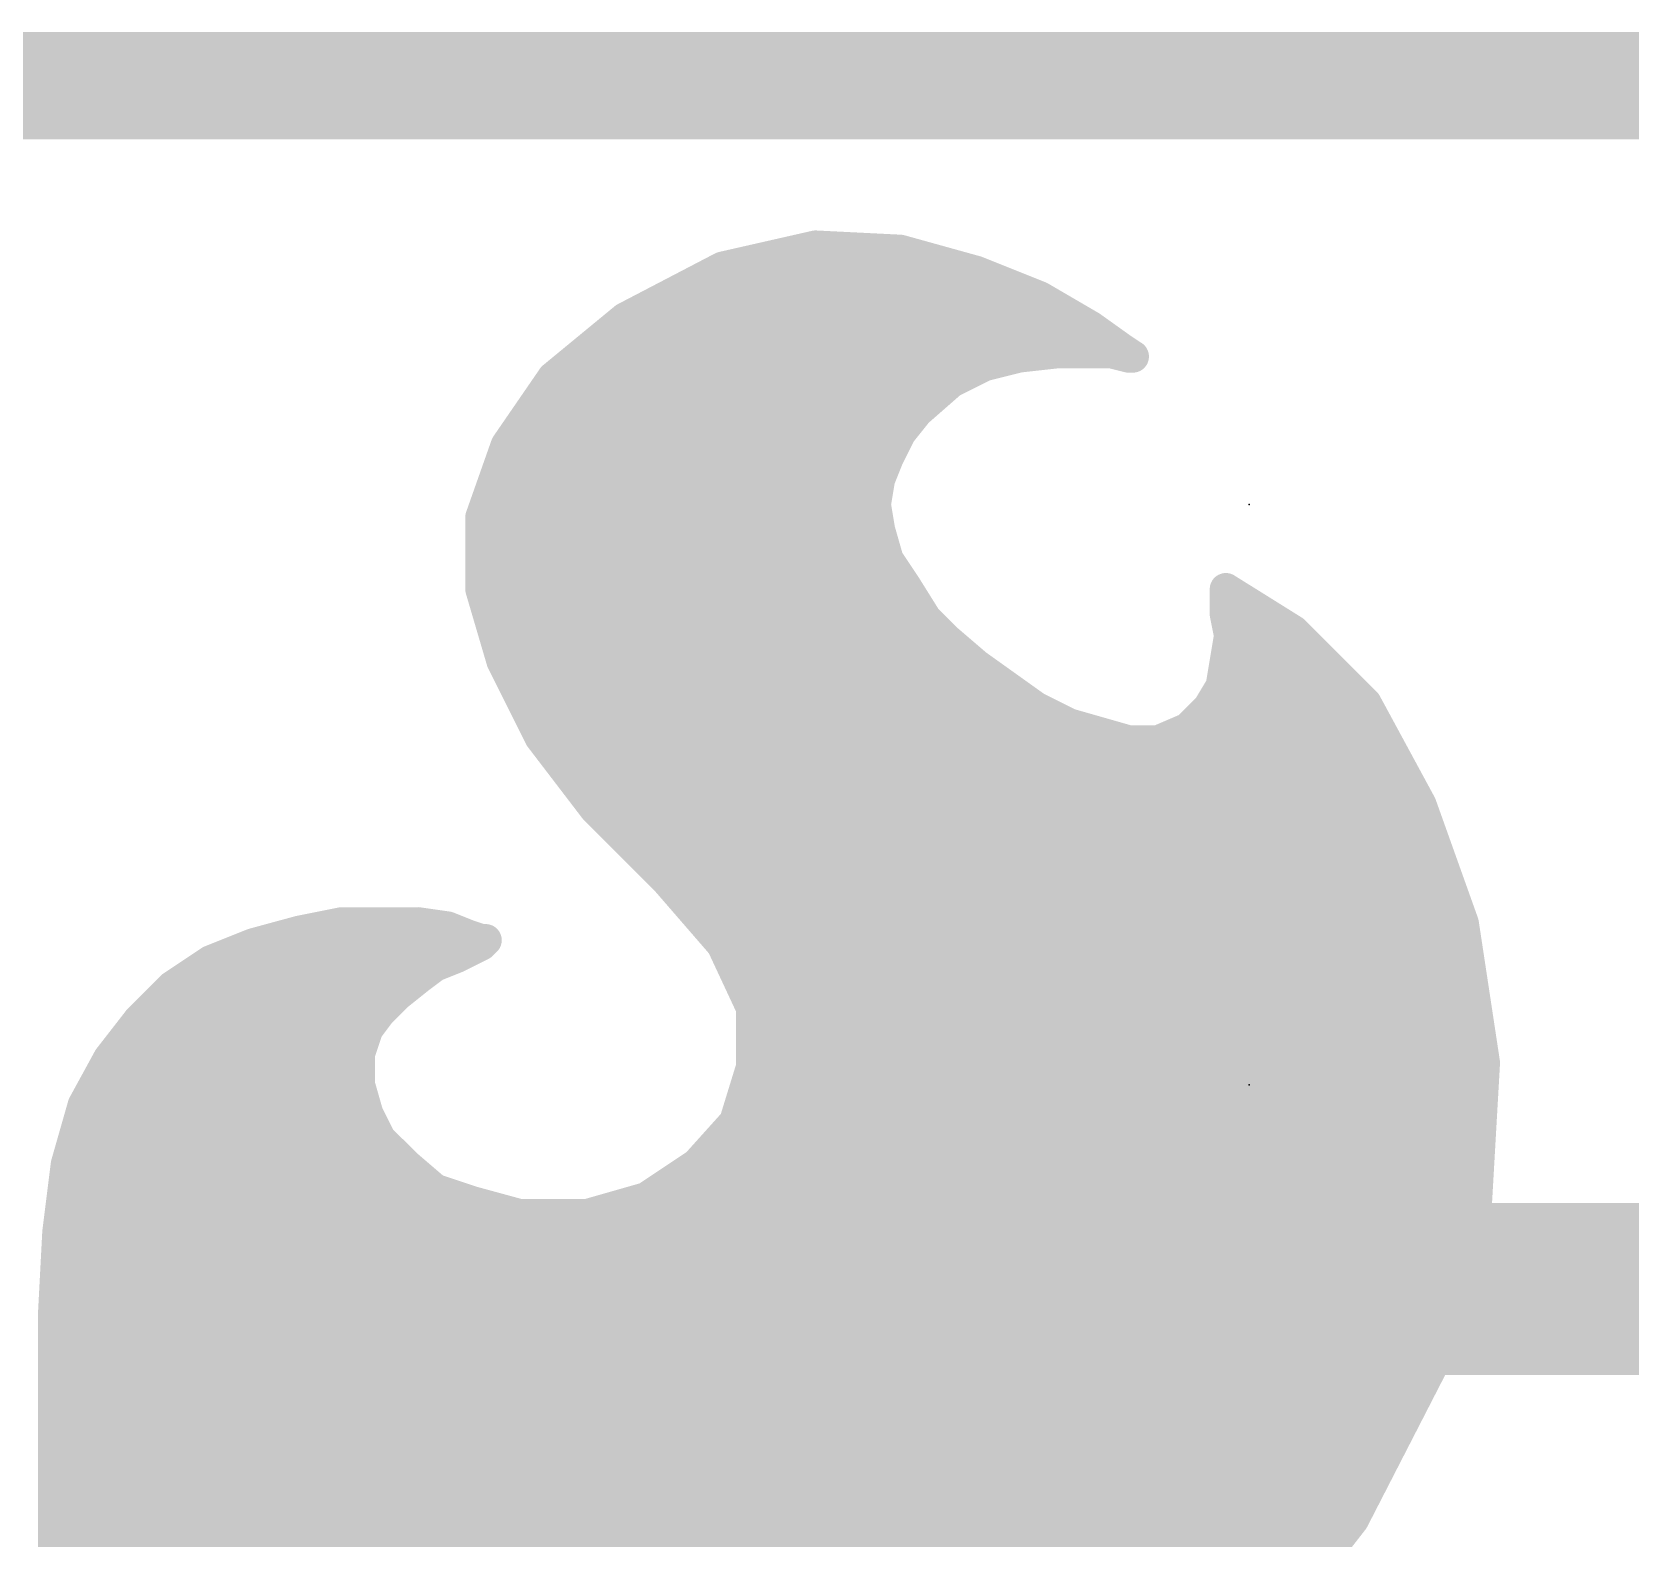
# Model space of a CAD drawing. Extents: x -29.2 to 57.4, y -10.7 to 25.5.
# Drawn here: x 4.514 to 8.292, y 21.966 to 25.527 of the extents above; entities that cross this region are included whole.
import ezdxf

# ---------------------------------------------------------------- set-up
doc = ezdxf.new("R2010")
doc.units = 0
for name, color, linetype in [('1', 12, 'CONTINUOUS'), ('16', 132, 'CONTINUOUS'), ('20', 31, 'CONTINUOUS'), ('21', 253, 'CONTINUOUS'), ('23', 53, 'CONTINUOUS')]:
    doc.layers.add(name, color=color, linetype=linetype)

msp = doc.modelspace()

# ---------------------------------------------------------------- linework, layer by layer
at = {"layer": '1'}
for points, const_width in [([(22.86, 25.4), (0, 25.4)], 0.254), ([(1.2582, 17.0824), (6.731, 22.5552)], 0.4064), ([(6.731, 22.5552), (11.8872, 22.5552)], 0.4064)]:
    msp.add_lwpolyline(points, dxfattribs=dict(at, const_width=const_width))
at = {"layer": '1', "const_width": 0.2032}
for points in [[(6.731, 22.6568, 1), (6.731, 22.4536)], [(6.8028, 22.4834, 1), (6.6592, 22.627)]]:
    msp.add_lwpolyline(points, format="xyb", dxfattribs=at)
at = {"layer": '16', "const_width": 0.254}
msp.add_lwpolyline([(22.86, 25.4), (0, 25.4)], dxfattribs=at)
at = {"layer": '20', "const_width": 0.2032}
msp.add_lwpolyline([(22.86, 25.4), (0, 25.4)], dxfattribs=at)
at = {"layer": '21', "const_width": 0.0762}
for points in [[(6.3664, 25.0196), (6.1464, 24.9696)], [(6.5664, 25.0096), (6.3664, 25.0196)], [(6.252, 24.9936), (6.624, 24.9936)], [(6.7464, 24.9596), (6.5664, 25.0096)], [(6.1464, 24.9696), (5.9164, 24.8496)], [(6.8964, 24.8996), (6.7464, 24.9596)], [(6.0464, 24.9174), (6.8519, 24.9174)], [(7.0164, 24.8296), (6.8964, 24.8996)], [(5.9164, 24.8496), (5.7464, 24.7096)], [(5.9062, 24.8412), (6.9965, 24.8412)], [(7.0864, 24.7796), (7.0164, 24.8296)], [(5.8137, 24.765), (6.895, 24.765)], [(6.7664, 24.7396), (6.8464, 24.7596)], [(6.8464, 24.7596), (6.9364, 24.7696)], [(6.9364, 24.7696), (7.0664, 24.7696)], [(7.0664, 24.7696), (7.1064, 24.7596)], [(7.0848, 24.765), (7.1083, 24.765)], [(7.1164, 24.7596), (7.0864, 24.7796)], [(7.1064, 24.7596), (7.1164, 24.7596)], [(5.7464, 24.7096), (5.6364, 24.5496)], [(6.6864, 24.6996), (6.7664, 24.7396)], [(5.7321, 24.6888), (6.6741, 24.6888)], [(6.6064, 24.6296), (6.6864, 24.6996)], [(5.6797, 24.6126), (6.5928, 24.6126)], [(6.5664, 24.5796), (6.6064, 24.6296)], [(6.5364, 24.5196), (6.5664, 24.5796)], [(5.6364, 24.5496), (5.5764, 24.3796)], [(5.6317, 24.5364), (6.5448, 24.5364)], [(6.5164, 24.4696), (6.5364, 24.5196)], [(5.6048, 24.4602), (6.5148, 24.4602)], [(6.5064, 24.4096), (6.5164, 24.4696)], [(6.5164, 24.3496), (6.5064, 24.4096)], [(5.5764, 24.3796), (5.5764, 24.2096)], [(5.578, 24.384), (6.5107, 24.384)], [(6.5364, 24.2796), (6.5164, 24.3496)], [(5.5764, 24.3078), (6.5283, 24.3078)], [(6.5764, 24.2196), (6.5364, 24.2796)], [(5.5764, 24.2316), (6.5684, 24.2316)], [(6.6264, 24.1396), (6.5764, 24.2196)], [(5.5764, 24.2096), (5.6264, 24.0396)], [(7.4964, 24.1096), (7.3364, 24.2096)], [(7.3364, 24.2096), (7.3364, 24.1996)], [(7.3364, 24.1996), (7.3364, 24.1496)], [(5.5923, 24.1554), (6.6165, 24.1554)], [(7.3364, 24.1554), (7.4231, 24.1554)], [(7.3364, 24.1496), (7.3464, 24.0996)], [(6.6764, 24.0896), (6.6264, 24.1396)], [(7.6664, 23.9396), (7.4964, 24.1096)], [(5.6147, 24.0792), (6.6885, 24.0792)], [(6.7464, 24.0296), (6.6764, 24.0896)], [(7.3464, 24.0996), (7.3364, 24.0396)], [(7.343, 24.0792), (7.5268, 24.0792)], [(5.6264, 24.0396), (5.7164, 23.8596)], [(6.8164, 23.9796), (6.7464, 24.0296)], [(7.3364, 24.0396), (7.3264, 23.9796)], [(5.6447, 24.003), (6.7836, 24.003)], [(7.3303, 24.003), (7.603, 24.003)], [(6.8864, 23.9296), (6.8164, 23.9796)], [(7.3264, 23.9796), (7.2964, 23.9296)], [(5.6828, 23.9268), (6.892, 23.9268)], [(6.9664, 23.8896), (6.8864, 23.9296)], [(7.2964, 23.9296), (7.2464, 23.8796)], [(7.2936, 23.9268), (7.6733, 23.9268)], [(7.7964, 23.6996), (7.6664, 23.9396)], [(7.0364, 23.8696), (6.9664, 23.8896)], [(7.2464, 23.8796), (7.1764, 23.8496)], [(5.7164, 23.8596), (5.8464, 23.6896)], [(5.7233, 23.8506), (7.1029, 23.8506)], [(7.1064, 23.8496), (7.0364, 23.8696)], [(7.1764, 23.8496), (7.1064, 23.8496)], [(7.1787, 23.8506), (7.7146, 23.8506)], [(5.7816, 23.7744), (7.7559, 23.7744)], [(5.8398, 23.6982), (7.7969, 23.6982)], [(5.8464, 23.6896), (6.0164, 23.5196)], [(7.8964, 23.4196), (7.7964, 23.6996)], [(5.914, 23.622), (7.8241, 23.622)], [(5.9902, 23.5458), (7.8513, 23.5458)], [(6.0164, 23.5196), (6.1464, 23.3696)], [(6.0597, 23.4696), (7.8785, 23.4696)], [(5.1464, 23.3996), (5.0364, 23.3696)], [(5.1237, 23.3934), (5.5369, 23.3934)], [(5.2464, 23.4196), (5.1464, 23.3996)], [(5.4264, 23.4196), (5.2464, 23.4196)], [(5.4964, 23.4096), (5.4264, 23.4196)], [(5.5464, 23.3896), (5.4964, 23.4096)], [(5.5764, 23.3796), (5.5464, 23.3896)], [(6.1258, 23.3934), (7.9004, 23.3934)], [(7.9464, 23.0896), (7.8964, 23.4196)], [(5.0364, 23.3696), (4.9364, 23.3296)], [(5.5164, 23.3396), (5.5564, 23.3596)], [(5.5564, 23.3596), (5.5764, 23.3696)], [(5.5764, 23.3696), (5.5864, 23.3796)], [(5.5864, 23.3796), (5.5764, 23.3796)], [(6.1464, 23.3696), (6.2164, 23.2196)], [(4.9364, 23.3296), (4.8464, 23.2696)], [(4.9178, 23.3172), (5.4632, 23.3172)], [(5.4264, 23.2896), (5.4664, 23.3196)], [(5.4664, 23.3196), (5.5164, 23.3396)], [(6.1709, 23.3172), (7.9119, 23.3172)], [(5.3764, 23.2496), (5.4264, 23.2896)], [(4.8464, 23.2696), (4.7664, 23.1896)], [(4.8178, 23.241), (5.3678, 23.241)], [(5.3364, 23.2096), (5.3764, 23.2496)], [(6.2064, 23.241), (7.9235, 23.241)], [(5.3064, 23.1696), (5.3364, 23.2096)], [(6.2164, 23.2196), (6.2164, 23.0796)], [(4.7664, 23.1896), (4.6964, 23.0996)], [(4.7471, 23.1648), (5.3048, 23.1648)], [(5.2864, 23.1096), (5.3064, 23.1696)], [(6.2164, 23.1648), (7.935, 23.1648)], [(4.6964, 23.0996), (4.6364, 22.9896)], [(4.6904, 23.0886), (5.2864, 23.0886)], [(5.2864, 23.0396), (5.2864, 23.1096)], [(6.2164, 23.0886), (7.9463, 23.0886)], [(7.9264, 22.7396), (7.9464, 23.0896)], [(6.2164, 23.0796), (6.1764, 22.9496)], [(4.6488, 23.0124), (5.2942, 23.0124)], [(5.3064, 22.9696), (5.2864, 23.0396)], [(6.1957, 23.0124), (7.942, 23.0124)], [(4.6364, 22.9896), (4.5964, 22.8496)], [(5.3364, 22.9096), (5.3064, 22.9696)], [(4.6211, 22.9362), (5.3231, 22.9362)], [(6.1764, 22.9496), (6.0864, 22.8496)], [(6.1643, 22.9362), (7.9376, 22.9362)], [(5.3964, 22.8496), (5.3364, 22.9096)], [(4.5994, 22.86), (5.386, 22.86)], [(6.0958, 22.86), (7.9333, 22.86)], [(4.5964, 22.8496), (4.5764, 22.6896)], [(5.4664, 22.7896), (5.3964, 22.8496)], [(6.0864, 22.8496), (5.9664, 22.7696)], [(4.5882, 22.7838), (5.4838, 22.7838)], [(5.5564, 22.7596), (5.4664, 22.7896)], [(5.9877, 22.7838), (7.9289, 22.7838)], [(5.6664, 22.7296), (5.5564, 22.7596)], [(5.9664, 22.7696), (5.8264, 22.7296)], [(4.5787, 22.7076), (7.9175, 22.7076)], [(5.8264, 22.7296), (5.6664, 22.7296)], [(7.8264, 22.3796), (7.9264, 22.7396)], [(4.5764, 22.6896), (4.5664, 22.4996)], [(4.5733, 22.6314), (7.8963, 22.6314)], [(4.5693, 22.5552), (7.8752, 22.5552)], [(4.5664, 22.4996), (4.5664, 19.9296)], [(4.5664, 22.479), (7.854, 22.479)], [(4.5664, 22.4028), (7.8328, 22.4028)], [(7.6364, 22.0096), (7.8264, 22.3796)], [(4.5664, 22.3266), (7.7992, 22.3266)], [(4.5664, 22.2504), (7.7601, 22.2504)], [(4.5664, 22.1742), (7.7209, 22.1742)], [(4.5664, 22.098), (7.6818, 22.098)], [(4.5664, 22.0218), (7.6427, 22.0218)], [(7.4964, 21.8296), (7.6364, 22.0096)], [(4.5664, 21.9456), (7.5866, 21.9456)]]:
    msp.add_lwpolyline(points, dxfattribs=at)
at = {"layer": '21', "const_width": 0.0381}
for points in [[(6.3674, 25.0386, 1), (6.3654, 25.0006)], [(6.3706, 25.001, 1), (6.3622, 25.0382)], [(6.5715, 25.028, 1), (6.5613, 24.9912)], [(6.252, 25.0127, 1), (6.252, 24.9746)], [(6.5654, 24.9906, 1), (6.5674, 25.0286)], [(6.624, 24.9746, 1), (6.624, 25.0127)], [(6.1422, 24.9882, 1), (6.1506, 24.951)], [(6.1552, 24.9527, 1), (6.1376, 24.9865)], [(6.7535, 24.9773, 1), (6.7393, 24.9419)], [(6.7413, 24.9412, 1), (6.7515, 24.978)], [(6.0464, 24.9365, 1), (6.0464, 24.8984)], [(6.8519, 24.8984, 1), (6.8519, 24.9365)], [(6.906, 24.9161, 1), (6.8868, 24.8831)], [(6.8893, 24.8819, 1), (6.9035, 24.9173)], [(5.9062, 24.8603, 1), (5.9062, 24.8222)], [(5.9076, 24.8665, 1), (5.9252, 24.8327)], [(5.9285, 24.8349, 1), (5.9043, 24.8643)], [(6.9965, 24.8222, 1), (6.9965, 24.8603)], [(7.0275, 24.8451, 1), (7.0053, 24.8141)], [(7.0068, 24.8131, 1), (7.026, 24.8461)], [(5.8137, 24.7841, 1), (5.8137, 24.746)], [(6.8443, 24.7785, 1), (6.8485, 24.7407)], [(6.851, 24.7411, 1), (6.8418, 24.7781)], [(6.895, 24.746, 1), (6.895, 24.7841)], [(6.9364, 24.7887, 1), (6.9364, 24.7506)], [(6.9385, 24.7507, 1), (6.9343, 24.7885)], [(7.071, 24.7881, 1), (7.0618, 24.7511)], [(7.0848, 24.7841, 1), (7.0848, 24.746)], [(7.0664, 24.7506, 1), (7.0664, 24.7887)], [(7.097, 24.7955, 1), (7.0758, 24.7637)], [(7.0753, 24.7641, 1), (7.0975, 24.7951)], [(7.1064, 24.7787, 1), (7.1064, 24.7406)], [(7.1018, 24.7411, 1), (7.111, 24.7781)], [(7.1058, 24.7437, 1), (7.127, 24.7755)], [(7.1083, 24.746, 1), (7.1083, 24.7841)], [(7.1164, 24.7406, 1), (7.1164, 24.7787)], [(5.7621, 24.6988, 1), (5.7307, 24.7204)], [(6.7618, 24.7581, 1), (6.771, 24.7211)], [(6.7749, 24.7226, 1), (6.7579, 24.7566)], [(5.7321, 24.7079, 1), (5.7321, 24.6698)], [(5.7343, 24.7243, 1), (5.7585, 24.6949)], [(6.6779, 24.7166, 1), (6.6949, 24.6826)], [(6.6989, 24.6853, 1), (6.6739, 24.7139)], [(6.6741, 24.6698, 1), (6.6741, 24.7079)], [(5.6797, 24.6317, 1), (5.6797, 24.5936)], [(6.5939, 24.6439, 1), (6.6189, 24.6153)], [(6.6213, 24.6177, 1), (6.5915, 24.6415)], [(6.5928, 24.5936, 1), (6.5928, 24.6317)], [(6.5515, 24.5915, 1), (6.5813, 24.5677)], [(6.5834, 24.5711, 1), (6.5494, 24.5881)], [(5.6317, 24.5555, 1), (5.6317, 24.5174)], [(5.6207, 24.5604, 1), (5.6521, 24.5388)], [(5.6544, 24.5433, 1), (5.6184, 24.5559)], [(6.5541, 24.5125, 1), (6.5187, 24.5267)], [(6.5448, 24.5174, 1), (6.5448, 24.5555)], [(6.5194, 24.5281, 1), (6.5534, 24.5111)], [(5.6048, 24.4793, 1), (5.6048, 24.4412)], [(6.4987, 24.4767, 1), (6.5341, 24.4625)], [(6.5352, 24.4665, 1), (6.4976, 24.4727)], [(6.5148, 24.4412, 1), (6.5148, 24.4793)], [(6.5252, 24.4127, 1), (6.4876, 24.4065)], [(5.5955, 24.3796, 1), (5.5574, 24.3796)], [(5.578, 24.4031, 1), (5.578, 24.365)], [(6.4876, 24.4127, 1), (6.5252, 24.4065)], [(6.5107, 24.365, 1), (6.5107, 24.4031)], [(5.5584, 24.3859, 1), (5.5944, 24.3733)], [(6.5347, 24.3548, 1), (6.4981, 24.3444)], [(6.4976, 24.3465, 1), (6.5352, 24.3527)], [(5.5764, 24.3269, 1), (5.5764, 24.2888)], [(6.5283, 24.2888, 1), (6.5283, 24.3269)], [(6.5523, 24.2902, 1), (6.5205, 24.269)], [(6.5181, 24.2744, 1), (6.5547, 24.2848)], [(5.5764, 24.2507, 1), (5.5764, 24.2126)], [(6.5926, 24.2297, 1), (6.5602, 24.2095)], [(6.5684, 24.2126, 1), (6.5684, 24.2507)], [(5.5947, 24.215, 1), (5.5581, 24.2042)], [(5.5574, 24.2096, 1), (5.5955, 24.2096)], [(6.5605, 24.209, 1), (6.5923, 24.2302)], [(7.3465, 24.2258, 1), (7.3263, 24.1934)], [(7.3555, 24.2096, 1), (7.3174, 24.2096)], [(7.3555, 24.1996, 1), (7.3174, 24.1996)], [(7.3174, 24.1996, 1), (7.3555, 24.1996)], [(5.5923, 24.1745, 1), (5.5923, 24.1364)], [(6.6165, 24.1364, 1), (6.6165, 24.1745)], [(7.3364, 24.1745, 1), (7.3364, 24.1364)], [(7.3551, 24.1533, 1), (7.3177, 24.1459)], [(7.4231, 24.1364, 1), (7.4231, 24.1745)], [(6.6399, 24.1531, 1), (6.6129, 24.1261)], [(6.6102, 24.1295, 1), (6.6426, 24.1497)], [(7.3174, 24.1496, 1), (7.3555, 24.1496)], [(7.5099, 24.1231, 1), (7.4829, 24.0961)], [(7.4863, 24.0934, 1), (7.5065, 24.1258)], [(5.6147, 24.0983, 1), (5.6147, 24.0602)], [(6.6888, 24.1041, 1), (6.664, 24.0751)], [(6.6629, 24.0761, 1), (6.6899, 24.1031)], [(6.6885, 24.0602, 1), (6.6885, 24.0983)], [(7.343, 24.0983, 1), (7.343, 24.0602)], [(7.3652, 24.0965, 1), (7.3276, 24.1027)], [(7.3277, 24.0959, 1), (7.3651, 24.1033)], [(7.5268, 24.0602, 1), (7.5268, 24.0983)], [(5.6434, 24.0481, 1), (5.6094, 24.0311)], [(6.7575, 24.0451, 1), (6.7353, 24.0141)], [(7.3552, 24.0365, 1), (7.3176, 24.0427)], [(5.6081, 24.0342, 1), (5.6447, 24.045)], [(5.6447, 24.0221, 1), (5.6447, 23.984)], [(6.734, 24.0151, 1), (6.7588, 24.0441)], [(6.7836, 23.984, 1), (6.7836, 24.0221)], [(7.3303, 24.0221, 1), (7.3303, 23.984)], [(7.3176, 24.0427, 1), (7.3552, 24.0365)], [(7.603, 23.984, 1), (7.603, 24.0221)], [(6.8275, 23.9951, 1), (6.8053, 23.9641)], [(6.8053, 23.9641, 1), (6.8275, 23.9951)], [(7.3076, 23.9827, 1), (7.3452, 23.9765)], [(7.3427, 23.9698, 1), (7.3101, 23.9894)], [(5.6828, 23.9459, 1), (5.6828, 23.9078)], [(6.8949, 23.9466, 1), (6.8779, 23.9126)], [(6.8753, 23.9141, 1), (6.8975, 23.9451)], [(6.892, 23.9078, 1), (6.892, 23.9459)], [(7.2936, 23.9459, 1), (7.2936, 23.9078)], [(7.2801, 23.9394, 1), (7.3127, 23.9198)], [(7.3099, 23.9161, 1), (7.2829, 23.9431)], [(7.6832, 23.9487, 1), (7.6496, 23.9305)], [(7.6529, 23.9261, 1), (7.6799, 23.9531)], [(7.6733, 23.9078, 1), (7.6733, 23.9459)], [(6.9716, 23.9079, 1), (6.9612, 23.8713)], [(6.9579, 23.8726, 1), (6.9749, 23.9066)], [(7.2539, 23.8621, 1), (7.2389, 23.8971)], [(5.7315, 23.8712, 1), (5.7013, 23.848)], [(5.6994, 23.8511, 1), (5.7334, 23.8681)], [(5.7233, 23.8697, 1), (5.7233, 23.8316)], [(7.0416, 23.8879, 1), (7.0312, 23.8513)], [(7.0312, 23.8513, 1), (7.0416, 23.8879)], [(7.1064, 23.8687, 1), (7.1064, 23.8306)], [(7.1012, 23.8313, 1), (7.1116, 23.8679)], [(7.1029, 23.8316, 1), (7.1029, 23.8697)], [(7.1689, 23.8671, 1), (7.1839, 23.8321)], [(7.1787, 23.8697, 1), (7.1787, 23.8316)], [(7.1764, 23.8306, 1), (7.1764, 23.8687)], [(7.2329, 23.8931, 1), (7.2599, 23.8661)], [(7.7146, 23.8316, 1), (7.7146, 23.8697)], [(5.7816, 23.7934, 1), (5.7816, 23.7553)], [(7.7559, 23.7553, 1), (7.7559, 23.7934)], [(5.8398, 23.7172, 1), (5.8398, 23.6791)], [(5.8599, 23.7031, 1), (5.8329, 23.6761)], [(7.8143, 23.706, 1), (7.7785, 23.6932)], [(7.7796, 23.6905, 1), (7.8132, 23.7087)], [(7.7969, 23.6791, 1), (7.7969, 23.7172)], [(5.8313, 23.678, 1), (5.8615, 23.7012)], [(5.914, 23.641, 1), (5.914, 23.6029)], [(7.8241, 23.6029, 1), (7.8241, 23.641)], [(5.9902, 23.5648, 1), (5.9902, 23.5267)], [(7.8513, 23.5267, 1), (7.8513, 23.5648)], [(6.0308, 23.5321, 1), (6.002, 23.5071)], [(6.0029, 23.5061, 1), (6.0299, 23.5331)], [(6.0597, 23.4886, 1), (6.0597, 23.4505)], [(7.8785, 23.4505, 1), (7.8785, 23.4886)], [(5.1237, 23.4124, 1), (5.1237, 23.3743)], [(5.1427, 23.4183, 1), (5.1501, 23.3809)], [(5.1514, 23.3812, 1), (5.1414, 23.418)], [(5.2464, 23.4387, 1), (5.2464, 23.4006)], [(5.2501, 23.4009, 1), (5.2427, 23.4383)], [(5.4291, 23.4385, 1), (5.4237, 23.4007)], [(5.4264, 23.4006, 1), (5.4264, 23.4387)], [(5.5035, 23.4273, 1), (5.4893, 23.3919)], [(5.4937, 23.3907, 1), (5.4991, 23.4285)], [(5.5524, 23.4077, 1), (5.5404, 23.3715)], [(5.5369, 23.3743, 1), (5.5369, 23.4124)], [(5.5393, 23.3719, 1), (5.5535, 23.4073)], [(6.1258, 23.4124, 1), (6.1258, 23.3743)], [(7.9152, 23.4225, 1), (7.8776, 23.4167)], [(7.8785, 23.4132, 1), (7.9143, 23.426)], [(7.9004, 23.3743, 1), (7.9004, 23.4124)], [(5.0314, 23.388, 1), (5.0414, 23.3512)], [(5.0435, 23.3519, 1), (5.0293, 23.3873)], [(5.5479, 23.3766, 1), (5.5649, 23.3426)], [(5.5649, 23.3426, 1), (5.5479, 23.3766)], [(5.5764, 23.3986, 1), (5.5764, 23.3605)], [(5.5629, 23.3831, 1), (5.5899, 23.3561)], [(5.5849, 23.3526, 1), (5.5679, 23.3866)], [(5.5704, 23.3615, 1), (5.5824, 23.3977)], [(5.5999, 23.3661, 1), (5.5729, 23.3931)], [(5.5864, 23.3605, 1), (5.5864, 23.3986)], [(6.1637, 23.3777, 1), (6.1291, 23.3615)], [(6.132, 23.3571, 1), (6.1608, 23.3821)], [(4.9178, 23.3362, 1), (4.9178, 23.2981)], [(4.9293, 23.3473, 1), (4.9435, 23.3119)], [(4.947, 23.3137, 1), (4.9258, 23.3455)], [(5.4593, 23.3373, 1), (5.4735, 23.3019)], [(5.4778, 23.3044, 1), (5.455, 23.3348)], [(5.4632, 23.2981, 1), (5.4632, 23.3362)], [(5.5079, 23.3566, 1), (5.5249, 23.3226)], [(5.5235, 23.3219, 1), (5.5093, 23.3573)], [(6.1709, 23.3362, 1), (6.1709, 23.2981)], [(7.9119, 23.2981, 1), (7.9119, 23.3362)], [(5.415, 23.3048, 1), (5.4378, 23.2744)], [(5.4383, 23.2747, 1), (5.4145, 23.3045)], [(4.8178, 23.26, 1), (4.8178, 23.2219)], [(4.8358, 23.2855, 1), (4.857, 23.2537)], [(4.8599, 23.2561, 1), (4.8329, 23.2831)], [(5.3645, 23.2645, 1), (5.3883, 23.2347)], [(5.3899, 23.2361, 1), (5.3629, 23.2631)], [(5.3678, 23.2219, 1), (5.3678, 23.26)], [(6.2064, 23.26, 1), (6.2064, 23.2219)], [(7.9235, 23.2219, 1), (7.9235, 23.26)], [(5.3229, 23.2231, 1), (5.3499, 23.1961)], [(5.3516, 23.1982, 1), (5.3212, 23.221)], [(6.2355, 23.2196, 1), (6.1974, 23.2196)], [(6.1991, 23.2115, 1), (6.2337, 23.2277)], [(4.7471, 23.1838, 1), (4.7471, 23.1457)], [(4.7529, 23.2031, 1), (4.7799, 23.1761)], [(4.7814, 23.1779, 1), (4.7514, 23.2013)], [(5.2912, 23.181, 1), (5.3216, 23.1582)], [(5.3245, 23.1636, 1), (5.2883, 23.1756)], [(5.3048, 23.1457, 1), (5.3048, 23.1838)], [(6.2164, 23.1838, 1), (6.2164, 23.1457)], [(7.935, 23.1457, 1), (7.935, 23.1838)], [(4.6904, 23.1076, 1), (4.6904, 23.0695)], [(4.6814, 23.1113, 1), (4.7114, 23.0879)], [(4.7131, 23.0905, 1), (4.6797, 23.1087)], [(5.2683, 23.1156, 1), (5.3045, 23.1036)], [(5.3055, 23.1096, 1), (5.2674, 23.1096)], [(5.2864, 23.0695, 1), (5.2864, 23.1076)], [(6.2164, 23.1076, 1), (6.2164, 23.0695)], [(7.9654, 23.0885, 1), (7.9274, 23.0907)], [(7.9463, 23.0695, 1), (7.9463, 23.1076)], [(6.1974, 23.0796, 1), (6.2355, 23.0796)], [(6.2346, 23.074, 1), (6.1982, 23.0852)], [(7.9276, 23.0867, 1), (7.9652, 23.0925)], [(4.6488, 23.0314, 1), (4.6488, 22.9933)], [(5.3047, 23.0448, 1), (5.2681, 23.0344)], [(5.2674, 23.0396, 1), (5.3055, 23.0396)], [(5.2942, 22.9933, 1), (5.2942, 23.0314)], [(6.1957, 23.0314, 1), (6.1957, 22.9933)], [(7.942, 22.9933, 1), (7.942, 23.0314)], [(4.6197, 22.9987, 1), (4.6531, 22.9805)], [(4.6547, 22.9844, 1), (4.6181, 22.9948)], [(5.3234, 22.9781, 1), (5.2894, 22.9611)], [(4.6211, 22.9552, 1), (4.6211, 22.9171)], [(5.2881, 22.9644, 1), (5.3247, 22.9748)], [(5.3231, 22.9171, 1), (5.3231, 22.9552)], [(6.1643, 22.9552, 1), (6.1643, 22.9171)], [(6.1582, 22.9552, 1), (6.1946, 22.944)], [(6.1906, 22.9369, 1), (6.1622, 22.9623)], [(7.9376, 22.9171, 1), (7.9376, 22.9552)], [(5.3499, 22.9231, 1), (5.3229, 22.8961)], [(5.3194, 22.9011, 1), (5.3534, 22.9181)], [(4.5994, 22.879, 1), (4.5994, 22.8409)], [(5.386, 22.8409, 1), (5.386, 22.879)], [(6.0958, 22.879, 1), (6.0958, 22.8409)], [(7.9333, 22.8409, 1), (7.9333, 22.879)], [(4.5781, 22.8548, 1), (4.6147, 22.8444)], [(4.6153, 22.8472, 1), (4.5775, 22.852)], [(5.4088, 22.8641, 1), (5.384, 22.8351)], [(5.3829, 22.8361, 1), (5.4099, 22.8631)], [(6.0722, 22.8623, 1), (6.1006, 22.8369)], [(6.097, 22.8337, 1), (6.0758, 22.8655)], [(4.5882, 22.8028, 1), (4.5882, 22.7647)], [(5.4724, 22.8077, 1), (5.4604, 22.7715)], [(5.454, 22.7751, 1), (5.4788, 22.8041)], [(5.4838, 22.7647, 1), (5.4838, 22.8028)], [(5.9877, 22.8028, 1), (5.9877, 22.7647)], [(7.9289, 22.7647, 1), (7.9289, 22.8028)], [(5.5614, 22.778, 1), (5.5514, 22.7412)], [(5.5504, 22.7415, 1), (5.5624, 22.7777)], [(5.9558, 22.7855, 1), (5.977, 22.7537)], [(5.9716, 22.7513, 1), (5.9612, 22.7879)], [(4.5787, 22.7266, 1), (4.5787, 22.6885)], [(5.6664, 22.7487, 1), (5.6664, 22.7106)], [(5.6614, 22.7112, 1), (5.6714, 22.748)], [(5.8212, 22.7479, 1), (5.8316, 22.7113)], [(5.8264, 22.7106, 1), (5.8264, 22.7487)], [(7.9074, 22.7407, 1), (7.9454, 22.7385)], [(7.9448, 22.7345, 1), (7.908, 22.7447)], [(7.9175, 22.6885, 1), (7.9175, 22.7266)], [(4.5575, 22.692, 1), (4.5953, 22.6872)], [(4.5954, 22.6886, 1), (4.5574, 22.6906)], [(4.5733, 22.6505, 1), (4.5733, 22.6124)], [(7.8963, 22.6124, 1), (7.8963, 22.6505)], [(4.5693, 22.5743, 1), (4.5693, 22.5362)], [(7.8752, 22.5362, 1), (7.8752, 22.5743)], [(4.5854, 22.4996, 1), (4.5473, 22.4996)], [(4.5474, 22.5006, 1), (4.5854, 22.4986)], [(4.5664, 22.4981, 1), (4.5664, 22.46)], [(7.854, 22.46, 1), (7.854, 22.4981)], [(4.5664, 22.4219, 1), (4.5664, 22.3838)], [(7.8328, 22.3838, 1), (7.8328, 22.4219)], [(7.808, 22.3847, 1), (7.8448, 22.3745)], [(7.8433, 22.3709, 1), (7.8095, 22.3883)], [(4.5664, 22.3457, 1), (4.5664, 22.3076)], [(7.7992, 22.3076, 1), (7.7992, 22.3457)], [(4.5664, 22.2695, 1), (4.5664, 22.2314)], [(7.7601, 22.2314, 1), (7.7601, 22.2695)], [(4.5664, 22.1933, 1), (4.5664, 22.1552)], [(7.7209, 22.1552, 1), (7.7209, 22.1933)], [(4.5664, 22.1171, 1), (4.5664, 22.079)], [(7.6818, 22.079, 1), (7.6818, 22.1171)], [(4.5664, 22.0409, 1), (4.5664, 22.0028)], [(7.6195, 22.0183, 1), (7.6533, 22.0009)], [(7.6514, 21.9979, 1), (7.6214, 22.0213)], [(7.6427, 22.0028, 1), (7.6427, 22.0409)], [(4.5664, 21.9647, 1), (4.5664, 21.9266)], [(7.5866, 21.9266, 1), (7.5866, 21.9647)]]:
    msp.add_lwpolyline(points, format="xyb", dxfattribs=at)
at = {"layer": '23'}
for p in [(7.3914, 24.4094), (7.3914, 23.0378)]:
    msp.add_point(p, dxfattribs=at)

doc.saveas('drawing.dxf')
